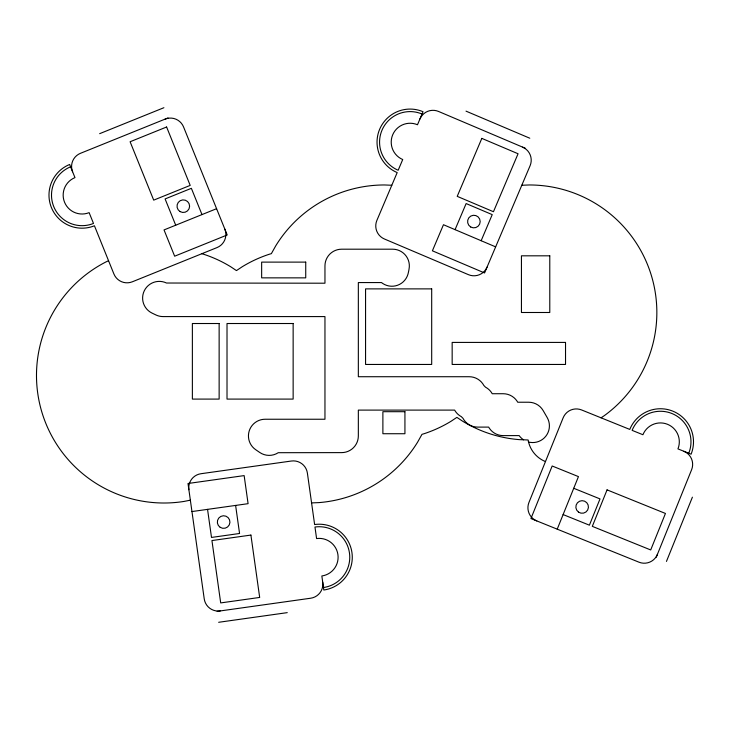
<?xml version="1.0" encoding="UTF-8"?>
<svg xmlns="http://www.w3.org/2000/svg" width="730" height="730" viewBox="0 0 730 730"><rect width="100%" height="100%" fill="white"/><g stroke="black" fill="none" stroke-linecap="round" stroke-linejoin="round"><path stroke-width="1.09" d="M557.218 529.168L578.452 476.608L552.172 465.995L530.938 518.546L638.969 562.191A14.171 14.171 0 0 0 657.42 554.362M656.233 557.282L691.62 469.691A14.171 14.171 0 0 0 683.791 451.249M666.453 561.416L692.405 497.176M455.064 229.649L466.132 203.561L492.221 214.629L481.152 240.718M601.064 417.825L604.276 415.671A127.531 127.531 0 0 0 529.314 184.964L521.795 185.256M108.551 260.729L106.133 261.842A127.531 127.531 0 0 0 183.987 501.437L190.357 500.169M99.672 133.663L163.903 107.712M168.028 117.931L80.446 153.318A14.171 14.171 0 0 0 72.608 171.769M216.591 208.689L164.031 229.923L174.653 256.203L227.203 234.969L183.558 126.938A14.171 14.171 0 0 0 165.108 119.109M191.963 511.557L248.09 503.673L244.148 475.604L188.011 483.497L204.227 598.874A14.171 14.171 0 0 0 220.232 610.937M217.12 611.375L310.67 598.226A14.171 14.171 0 0 0 322.724 582.221M218.653 622.288L287.255 612.643M311.582 502.906L318.891 502.614A127.531 127.531 0 0 0 417.624 442.115L421.995 434.323L423.874 433.784A127.531 127.531 0 0 0 451.094 421.237L456.889 417.368L462.683 421.237A127.531 127.531 0 0 0 519.313 439.633L528.091 439.98L528.575 442.033L530.026 442.344A16.69 16.69 0 0 0 547.162 417.505L543.138 410.552A16.69 16.69 0 0 0 528.693 402.23L517.716 402.23L517.068 401.144A16.69 16.69 0 0 0 503.189 393.726L492.212 393.726L491.564 392.64A16.69 16.69 0 0 0 485.55 387.201L483.899 385.549A16.69 16.69 0 0 0 469.18 376.726L358.339 376.726L358.339 282.565L381.498 282.565L382.693 283.45A16.69 16.69 0 0 0 407.915 274.37A54.896 54.896 0 0 0 409.037 269.105A16.69 16.69 0 0 0 392.658 249.195L341.649 249.195A16.69 16.69 0 0 0 324.959 265.884L324.959 283.204L166.513 283.021A16.69 16.69 0 0 0 144.248 290.85A16.69 16.69 0 0 0 152.086 313.115L155.892 314.94A16.69 16.69 0 0 0 163.1 316.583L324.959 316.583L324.959 419.239L265.127 419.239A16.69 16.69 0 0 0 255.673 449.68L259.716 452.454A16.69 16.69 0 0 0 278.258 452.7L341.649 452.618A16.69 16.69 0 0 0 358.339 435.929L358.339 410.105L454.653 410.105L455.301 411.191A16.69 16.69 0 0 0 461.314 416.638L462.966 418.281A16.69 16.69 0 0 0 477.685 427.105L488.662 427.105L489.31 428.191A16.69 16.69 0 0 0 503.189 435.609L519.167 435.609A16.69 16.69 0 0 0 522.58 439.122L523.565 439.807M391.8 185.256L384.464 184.964A127.531 127.531 0 0 0 275.721 245.864L271.359 253.657L269.479 254.186A127.531 127.531 0 0 0 242.251 266.733L236.456 270.602L230.671 266.733A127.531 127.531 0 0 0 203.442 254.186L201.808 253.721M573.734 488.288L600.005 498.909L589.393 525.18L563.113 514.568M466.023 111.142L529.788 138.216M525.49 148.354L438.529 111.444A14.171 14.171 0 0 0 419.951 118.954M495.643 246.868L443.466 224.721L432.397 250.81L484.574 272.956L530.099 165.71A14.171 14.171 0 0 0 522.589 147.132M545.465 461.57L543.184 460.539A28.342 28.342 0 0 1 528.392 441.34M201.991 214.593L191.369 188.313L165.099 198.934L175.711 225.205M235.617 505.425L239.559 533.493L211.499 537.435L207.548 509.367M688.755 453.248A30.541 30.541 0 0 0 671.883 413.49A30.541 30.541 0 0 0 632.116 430.362L642.92 434.733A18.898 18.898 0 0 1 667.512 424.294A18.898 18.898 0 0 1 677.951 448.886L691.091 454.197A33.06 33.06 0 0 0 672.823 411.154A33.06 33.06 0 0 0 629.78 429.423L581.609 409.959A14.171 14.171 0 0 0 563.159 417.788L528.949 502.459A14.171 14.171 0 0 0 536.778 520.91M422.04 114.026A30.541 30.541 0 0 0 381.991 130.205A30.541 30.541 0 0 0 398.169 170.254L402.723 159.532A18.898 18.898 0 0 1 392.713 134.758A18.898 18.898 0 0 1 417.487 124.748L423.026 111.708A33.06 33.06 0 0 0 379.664 129.219A33.06 33.06 0 0 0 397.184 172.581L376.881 220.405A14.171 14.171 0 0 0 384.391 238.984L468.45 274.672A14.171 14.171 0 0 0 487.029 267.162M323.472 587.522A30.541 30.541 0 0 0 349.469 553.021A30.541 30.541 0 0 0 314.968 527.023L316.592 538.567A18.898 18.898 0 0 1 337.926 554.645A18.898 18.898 0 0 1 321.848 575.979L323.819 590.013A33.06 33.06 0 0 0 351.96 552.674A33.06 33.06 0 0 0 314.621 524.532L307.385 473.077A14.171 14.171 0 0 0 291.38 461.022L200.951 473.724A14.171 14.171 0 0 0 188.887 489.73M70.609 166.805A30.541 30.541 0 0 0 53.728 206.572A30.541 30.541 0 0 0 93.495 223.444L89.124 212.64A18.898 18.898 0 0 1 64.532 202.201A18.898 18.898 0 0 1 74.971 177.609L69.66 164.469A33.06 33.06 0 0 0 51.392 207.512A33.06 33.06 0 0 0 94.435 225.78L113.898 273.96A14.171 14.171 0 0 0 132.349 281.789L217.02 247.579A14.171 14.171 0 0 0 224.849 229.129M607.059 489.867L592.313 526.357L650.704 549.955L665.45 513.455L607.059 489.867M481.827 138.381L457.217 196.352L493.453 211.727L518.063 153.756L481.827 138.381M166.604 127.002L130.104 141.748L153.701 200.139L190.192 185.393L166.604 127.002M250.91 535.072L211.937 540.556L220.697 602.916L259.679 597.441L250.91 535.072M549.781 255.819L521.439 255.819L521.439 312.495L549.781 312.495L549.781 255.819M305.733 262.116L261.65 262.116L261.65 277.856L305.733 277.856L305.733 262.116M431.695 288.879L365.566 288.879L365.566 364.452L431.695 364.452L431.695 288.879M219.137 323.518L192.373 323.518L192.373 399.091L219.137 399.091L219.137 323.518M293.141 323.518L227.012 323.518L227.012 399.091L293.141 399.091L293.141 323.518M565.531 342.416L452.162 342.416L452.162 364.452L565.531 364.452L565.531 342.416M404.931 411.693L382.885 411.693L382.885 433.729L404.931 433.729L404.931 411.693M578.525 512.122A6.296 6.296 0 0 0 588.417 507.533A6.296 6.296 0 0 0 579.501 501.255A6.296 6.296 0 0 0 578.525 512.122M470.695 226.984A6.296 6.296 0 0 0 480.185 221.61A6.296 6.296 0 0 0 470.786 216.08A6.296 6.296 0 0 0 470.695 226.984M220.186 527.325A6.296 6.296 0 0 0 229.932 522.406A6.296 6.296 0 0 0 220.807 516.429A6.296 6.296 0 0 0 220.186 527.325M180.109 211.6A6.296 6.296 0 0 0 189.608 206.234A6.296 6.296 0 0 0 180.21 200.695A6.296 6.296 0 0 0 180.109 211.6"/></g></svg>
